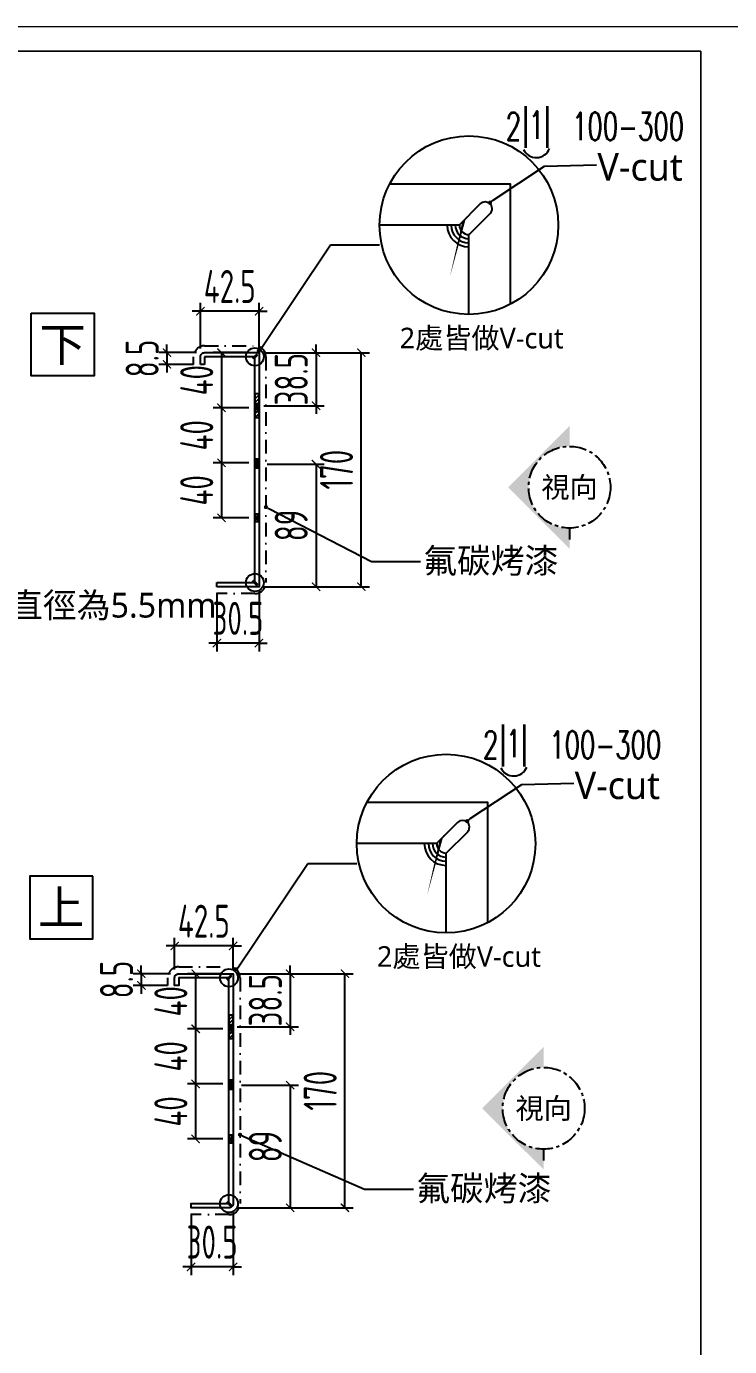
# Model space of a CAD drawing. Extents: x -3378 to 102197, y -3799 to 48702.
# Drawn here: x 13399 to 13910, y 8173 to 9132 of the extents above; entities that cross this region are included whole.
import ezdxf
from ezdxf import colors
from ezdxf.entities.mleader import LeaderData, LeaderLine
from ezdxf.enums import TextEntityAlignment as Align
from ezdxf.math import Vec2, Vec3

# ---------------------------------------------------------------- set-up
doc = ezdxf.new("R2010")
doc.units = 0
doc.set_wipeout_variables(frame=1)
doc.linetypes.add('CENTER', pattern=[2, 1.25, -0.25, 0.25, -0.25])
doc.linetypes.add('DASHDOT', pattern=[1, 0.5, -0.25, 0, -0.25])
for name, color, linetype in [('DIM', 173, 'Continuous'), ('GM_ANNO_LABL', 4, 'Continuous'), ('GM_ANNO_TEXT', 7, 'Continuous'), ('剖面線 HATCH', 251, 'Continuous'), ('噴塗面', 6, 'DASHDOT'), ('視覺模型鋁擠型暫替', 4, 'Continuous'), ('註解NOTE', 60, 'Continuous'), ('金屬面材 METAL PANEL', 2, 'Continuous'), ('镀锌钢板', 3, 'Continuous')]:
    doc.layers.add(name, color=color, linetype=linetype)
doc.layers.add('GM_CNST', color=171, linetype='Continuous', lineweight=5, plot=False)
doc.styles.add('CHINESE', font='ros1.shx', dxfattribs={"width": 0.75, "bigfont": 'hztxt.shx'})
doc.styles.add('GM', font='')
doc.styles.get("Standard").update_dxf_attribs({"font": 'romans.shx', "bigfont": 'chinese.shx'})
doc.styles.get('GM').set_extended_font_data('Microsoft JhengHei')
doc.dimstyles.new('F-06', dxfattribs={"dimscale": 6, "dimtxt": 4, "dimasz": 1, "dimexe": 1, "dimexo": 1, "dimgap": 1, "dimtad": 1, "dimdec": 1, "dimzin": 12, "dimdsep": 46, "dimtxsty": 'CHINESE', "dimblk": 'ARCHTICK', "dimcen": 0, "dimclrd": 4, "dimclre": 4, "dimclrt": 1, "dimadec": 0, "dimazin": 3, "dimtfac": 1, "dimtdec": 1, "dimtix": 1, "dimtmove": 2, "dimatfit": 3, "dimfxl": 1, "dimtolj": 1, "dimtzin": 0, "dimarcsym": 0})

# ---------------------------------------------------------------- blocks, each defined once
blk = doc.blocks.new('_ArchTick')
at = {"color": 0, "linetype": 'ByBlock', "const_width": 0.15}
blk.add_lwpolyline([(-0.5, -0.5), (0.5, 0.5)], dxfattribs=at)
blk = doc.blocks.new('*D1045')
at = {"layer": 'Defpoints', "color": 0, "ltscale": 10, "transparency": 16777216}
for p in [(13565.26410537285, 8894.706409791628, 2.638170786780451e-05), (13642.12293850465, 8894.706409791628), (13564.86871520174, 8724.732628140195, 2.638170786780451e-05)]:
    blk.add_point(p, dxfattribs=at)
at = {"layer": 'DIM', "color": 4, "lineweight": -2, "ltscale": 10, "transparency": 16777216}
for p, q in [((13571.26410537285, 8894.706409791628), (13648.12293850465, 8894.706409791628)), ((13642.12293850465, 8724.732628140195), (13642.12293850465, 8894.706409791628)), ((13570.86871520174, 8724.732628140195), (13648.12293850465, 8724.732628140195))]:
    blk.add_line(p, q, dxfattribs=at)
at = {"layer": 'DIM', "color": 4, "lineweight": -2, "ltscale": 10, "transparency": 16777216, "xscale": 6, "yscale": 6, "zscale": 6}
for p, rotation in [((13642.12293850465, 8894.706409791628), 90), ((13642.12293850465, 8724.732628140195), 270)]:
    blk.add_blockref('_ArchTick', p, dxfattribs=dict(at, rotation=rotation))
at = {"layer": 'DIM', "color": 1, "ltscale": 10, "transparency": 16777216, "insert": (13624.12293850465, 8809.719518965907), "char_height": 24, "attachment_point": 5, "rotation": 90, "style": 'CHINESE'}
blk.add_mtext('\\A1;170', dxfattribs=at)
blk = doc.blocks.new('*D1046')
at = {"layer": 'Defpoints', "color": 0, "ltscale": 10, "transparency": 16777216}
for p in [(13537.36872258875, 8726.23262651934, 2.638170786780451e-05), (13567.86871520145, 8727.732628140173, 2.638170786780451e-05), (13537.36872258875, 8683.758291747305)]:
    blk.add_point(p, dxfattribs=at)
at = {"layer": 'DIM', "color": 4, "lineweight": -2, "ltscale": 10, "transparency": 16777216}
for p, q in [((13537.36872258875, 8720.23262651934), (13537.36872258875, 8677.758291747305)), ((13567.86871520145, 8721.732628140173), (13567.86871520145, 8677.758291747305)), ((13537.36872258875, 8683.758291747305), (13531.36872258875, 8683.758291747305)), ((13567.86871520145, 8683.758291747305), (13537.36872258875, 8683.758291747305)), ((13567.86871520145, 8683.758291747305), (13573.86871520145, 8683.758291747305))]:
    blk.add_line(p, q, dxfattribs=at)
at = {"layer": 'DIM', "color": 4, "lineweight": -2, "ltscale": 10, "transparency": 16777216, "xscale": 6, "yscale": 6, "zscale": 6}
blk.add_blockref('_ArchTick', (13537.36872258875, 8683.758291747305), dxfattribs=at)
at = {"layer": 'DIM', "color": 4, "lineweight": -2, "ltscale": 10, "transparency": 16777216, "xscale": 6, "yscale": 6, "zscale": 6, "rotation": 180}
blk.add_blockref('_ArchTick', (13567.86871520145, 8683.758291747305), dxfattribs=at)
at = {"layer": 'DIM', "color": 1, "ltscale": 10, "transparency": 16777216, "insert": (13552.6187188951, 8701.758291747305), "char_height": 24, "attachment_point": 5, "style": 'CHINESE'}
blk.add_mtext('\\A1;30.5', dxfattribs=at)
blk = doc.blocks.new('*D1047')
at = {"layer": 'Defpoints', "color": 0, "ltscale": 10, "transparency": 16777216}
for p in [(13525.36871786712, 8924.810935450054), (13525.36871786712, 8891.732628139784, 2.638170786780451e-05), (13567.86834953172, 8891.732635526801, 2.638170786780451e-05)]:
    blk.add_point(p, dxfattribs=at)
at = {"layer": 'DIM', "color": 4, "lineweight": -2, "ltscale": 10, "transparency": 16777216}
for p, q in [((13525.36871786712, 8897.732628139784), (13525.36871786712, 8930.810935450054)), ((13567.86834953172, 8897.732635526801), (13567.86834953172, 8930.810935450054)), ((13525.36871786712, 8924.810935450054), (13519.36871786712, 8924.810935450054)), ((13567.86834953172, 8924.810935450054), (13525.36871786712, 8924.810935450054)), ((13567.86834953172, 8924.810935450054), (13573.86834953172, 8924.810935450054))]:
    blk.add_line(p, q, dxfattribs=at)
at = {"layer": 'DIM', "color": 4, "lineweight": -2, "ltscale": 10, "transparency": 16777216, "xscale": 6, "yscale": 6, "zscale": 6}
blk.add_blockref('_ArchTick', (13525.36871786712, 8924.810935450054), dxfattribs=at)
at = {"layer": 'DIM', "color": 4, "lineweight": -2, "ltscale": 10, "transparency": 16777216, "xscale": 6, "yscale": 6, "zscale": 6, "rotation": 180}
blk.add_blockref('_ArchTick', (13567.86834953172, 8924.810935450054), dxfattribs=at)
at = {"layer": 'DIM', "color": 1, "ltscale": 10, "transparency": 16777216, "insert": (13546.61853369942, 8942.810935450054), "char_height": 24, "attachment_point": 5, "style": 'CHINESE'}
blk.add_mtext('\\A1;42.5', dxfattribs=at)
blk = doc.blocks.new('*D1048')
at = {"layer": 'Defpoints', "color": 0, "ltscale": 10, "transparency": 16777216}
for p in [(13528.36871786712, 8894.732628139787, 2.638170786780451e-05), (13501.02985994721, 8886.232628139554), (13526.22888259176, 8886.232628139554, 2.638170786780451e-05)]:
    blk.add_point(p, dxfattribs=at)
at = {"layer": 'DIM', "color": 4, "lineweight": -2, "ltscale": 10, "transparency": 16777216}
for p, q in [((13501.02985994721, 8894.732628139787), (13501.02985994721, 8900.732628139787)), ((13522.36871786712, 8894.732628139787), (13495.02985994721, 8894.732628139787)), ((13501.02985994721, 8894.732628139787), (13501.02985994721, 8886.232628139554)), ((13520.22888259176, 8886.232628139554), (13495.02985994721, 8886.232628139554)), ((13501.02985994721, 8886.232628139554), (13501.02985994721, 8880.232628139554))]:
    blk.add_line(p, q, dxfattribs=at)
at = {"layer": 'DIM', "color": 4, "lineweight": -2, "ltscale": 10, "transparency": 16777216, "xscale": 6, "yscale": 6, "zscale": 6}
for p, rotation in [((13501.02985994721, 8894.732628139787), 270), ((13501.02985994721, 8886.232628139554), 90)]:
    blk.add_blockref('_ArchTick', p, dxfattribs=dict(at, rotation=rotation))
at = {"layer": 'DIM', "color": 1, "ltscale": 10, "transparency": 16777216, "insert": (13483.02985994721, 8890.482628139665), "char_height": 24, "attachment_point": 5, "rotation": 90, "style": 'CHINESE'}
blk.add_mtext('\\A1;8.5', dxfattribs=at)
blk = doc.blocks.new('*U47')
blk.add_hatch(color=256).paths.add_polyline_path([(-4.455000178247246, 2.970000118836651), (-1.364242052659392e-12, -1.485000059407753), (-1.364242052659392e-12, 1.188033138532774e-07, -1), (-1.364242052659392e-12, 5.940000118868397), (-1.364242052659392e-12, 7.425000297089923)])
at = {"linetype": 'ByBlock', "ltscale": 3}
blk.add_lwpolyline([(0, 0), (-1.363237829287237e-12, -0.8234069894454672)], dxfattribs=at)
at = {"linetype": 'ByBlock'}
blk.add_circle((0, 2.970000000001846), 2.970000000001824, dxfattribs=at)
at = {"layer": 'GM_ANNO_TEXT', "style": 'GM'}
blk.add_attdef('圖號', text='', height=1.5, dxfattribs=at).set_placement((0, 2.970000000001846), align=Align.MIDDLE_CENTER)
blk = doc.blocks.new('*D975')
at = {"layer": 'Defpoints', "color": 0, "ltscale": 10, "transparency": 16777216}
for p in [(13545.88979421789, 8443.626718265863, 5.612557452782028e-07), (13630.27951744234, 8443.626718265863), (13546.07910973294, 8273.626718266732, 2.638170786780451e-05)]:
    blk.add_point(p, dxfattribs=at)
at = {"layer": 'DIM', "color": 4, "lineweight": -2, "ltscale": 10, "transparency": 16777216}
for p, q in [((13551.88979421789, 8443.626718265863), (13636.27951744234, 8443.626718265863)), ((13630.27951744234, 8273.626718266732), (13630.27951744234, 8443.626718265863)), ((13552.07910973294, 8273.626718266732), (13636.27951744234, 8273.626718266732))]:
    blk.add_line(p, q, dxfattribs=at)
at = {"layer": 'DIM', "color": 4, "lineweight": -2, "ltscale": 10, "transparency": 16777216, "xscale": 6, "yscale": 6, "zscale": 6}
for p, rotation in [((13630.27951744234, 8443.626718265863), 90), ((13630.27951744234, 8273.626718266732), 270)]:
    blk.add_blockref('_ArchTick', p, dxfattribs=dict(at, rotation=rotation))
at = {"layer": 'DIM', "color": 1, "ltscale": 10, "transparency": 16777216, "insert": (13612.27951744234, 8358.626718266292), "char_height": 24, "attachment_point": 5, "rotation": 90, "style": 'CHINESE'}
blk.add_mtext('\\A1;170', dxfattribs=at)
blk = doc.blocks.new('*D976')
at = {"layer": 'Defpoints', "color": 0, "ltscale": 10, "transparency": 16777216}
for p in [(13549.07909875118, 8276.086326566096), (13518.57911711995, 8275.126716645878, 2.638170786780451e-05), (13518.57911711995, 8230.682025513823)]:
    blk.add_point(p, dxfattribs=at)
at = {"layer": 'DIM', "color": 4, "lineweight": -2, "ltscale": 10, "transparency": 16777216}
for p, q in [((13518.57911711995, 8269.126716645878), (13518.57911711995, 8224.682025513823)), ((13549.07909875118, 8270.086326566096), (13549.07909875118, 8224.682025513823)), ((13518.57911711995, 8230.682025513823), (13512.57911711995, 8230.682025513823)), ((13549.07909875118, 8230.682025513823), (13518.57911711995, 8230.682025513823)), ((13549.07909875118, 8230.682025513823), (13555.07909875118, 8230.682025513823))]:
    blk.add_line(p, q, dxfattribs=at)
at = {"layer": 'DIM', "color": 4, "lineweight": -2, "ltscale": 10, "transparency": 16777216, "xscale": 6, "yscale": 6, "zscale": 6}
blk.add_blockref('_ArchTick', (13518.57911711995, 8230.682025513823), dxfattribs=at)
at = {"layer": 'DIM', "color": 4, "lineweight": -2, "ltscale": 10, "transparency": 16777216, "xscale": 6, "yscale": 6, "zscale": 6, "rotation": 180}
blk.add_blockref('_ArchTick', (13549.07909875118, 8230.682025513823), dxfattribs=at)
at = {"layer": 'DIM', "color": 1, "ltscale": 10, "transparency": 16777216, "insert": (13533.82910793556, 8248.682025513823), "char_height": 24, "attachment_point": 5, "style": 'CHINESE'}
blk.add_mtext('\\A1;30.5', dxfattribs=at)
blk = doc.blocks.new('*D977')
at = {"layer": 'Defpoints', "color": 0, "ltscale": 10, "transparency": 16777216}
for p in [(13506.57911239831, 8463.770209942759), (13506.57911239831, 8440.62671826603, 2.638170786780451e-05), (13549.07874406291, 8440.626725653048, 2.638170786780451e-05)]:
    blk.add_point(p, dxfattribs=at)
at = {"layer": 'DIM', "color": 4, "lineweight": -2, "ltscale": 10, "transparency": 16777216}
for p, q in [((13506.57911239831, 8446.62671826603), (13506.57911239831, 8469.770209942759)), ((13549.07874406291, 8446.626725653048), (13549.07874406291, 8469.770209942759)), ((13506.57911239831, 8463.770209942759), (13500.57911239831, 8463.770209942759)), ((13549.07874406291, 8463.770209942759), (13506.57911239831, 8463.770209942759)), ((13549.07874406291, 8463.770209942759), (13555.07874406291, 8463.770209942759))]:
    blk.add_line(p, q, dxfattribs=at)
at = {"layer": 'DIM', "color": 4, "lineweight": -2, "ltscale": 10, "transparency": 16777216, "xscale": 6, "yscale": 6, "zscale": 6}
blk.add_blockref('_ArchTick', (13506.57911239831, 8463.770209942759), dxfattribs=at)
at = {"layer": 'DIM', "color": 4, "lineweight": -2, "ltscale": 10, "transparency": 16777216, "xscale": 6, "yscale": 6, "zscale": 6, "rotation": 180}
blk.add_blockref('_ArchTick', (13549.07874406291, 8463.770209942759), dxfattribs=at)
at = {"layer": 'DIM', "color": 1, "ltscale": 10, "transparency": 16777216, "insert": (13527.82892823061, 8481.770209942759), "char_height": 24, "attachment_point": 5, "style": 'CHINESE'}
blk.add_mtext('\\A1;42.5', dxfattribs=at)
blk = doc.blocks.new('*D978')
at = {"layer": 'Defpoints', "color": 0, "ltscale": 10, "transparency": 16777216}
for p in [(13509.57911239832, 8443.626718266034, 2.638170786780451e-05), (13482.41653205979, 8435.126718265801), (13507.43927712296, 8435.126718265801, 2.638170786780451e-05)]:
    blk.add_point(p, dxfattribs=at)
at = {"layer": 'DIM', "color": 4, "lineweight": -2, "ltscale": 10, "transparency": 16777216}
for p, q in [((13482.41653205979, 8443.626718266034), (13482.41653205979, 8449.626718266034)), ((13503.57911239832, 8443.626718266034), (13476.41653205979, 8443.626718266034)), ((13482.41653205979, 8443.626718266034), (13482.41653205979, 8435.126718265801)), ((13501.43927712296, 8435.126718265801), (13476.41653205979, 8435.126718265801)), ((13482.41653205979, 8435.126718265801), (13482.41653205979, 8429.126718265801))]:
    blk.add_line(p, q, dxfattribs=at)
at = {"layer": 'DIM', "color": 4, "lineweight": -2, "ltscale": 10, "transparency": 16777216, "xscale": 6, "yscale": 6, "zscale": 6}
for p, rotation in [((13482.41653205979, 8443.626718266034), 270), ((13482.41653205979, 8435.126718265801), 90)]:
    blk.add_blockref('_ArchTick', p, dxfattribs=dict(at, rotation=rotation))
at = {"layer": 'DIM', "color": 1, "ltscale": 10, "transparency": 16777216, "insert": (13464.41653205979, 8439.376718265912), "char_height": 24, "attachment_point": 5, "rotation": 90, "style": 'CHINESE'}
blk.add_mtext('\\A1;8.5', dxfattribs=at)
blk = doc.blocks.new('grtgr')
for radius in [1.584042603144189, 1.284042603144189, 0.9840426031441893, 0.6840426031441893]:
    blk.add_arc((-2.120944675029023, -2.121322955121286), radius, 180, 270)
at = {"layer": '金屬面材 METAL PANEL'}
blk.add_lwpolyline([(-2.120944675029023, -2.828492796979845), (-0.5512603310635313, -1.2585284927045, 0.9578394994002181), (-1.290812647901475, -0.5838730284012854), (-2.82798841240583, -2.121322955121286)], format="xyb", dxfattribs=at)
blk = doc.blocks.new('_Dot')
at = {"color": 0, "linetype": 'ByBlock', "lineweight": -2}
blk.add_line((-0.5, 0), (-1, 0), dxfattribs=at)
at = {"color": 0, "linetype": 'ByBlock', "const_width": 0.5}
blk.add_lwpolyline([(-0.25, 0, 1), (0.25, 0, 1)], format="xyb", close=True, dxfattribs=at)
blk = doc.blocks.new('v_cut焊接')
at = {"layer": 'GM_ANNO_LABL', "color": 4, "linetype": 'ByBlock', "lineweight": -2}
blk.add_line((53.27862376102166, 78.57941650735211, 2.780114503727098e-06), (88.85489073143435, 78.57941650735211, 2.780114503727098e-06), dxfattribs=at)
at = {"layer": 'GM_ANNO_LABL', "color": 4, "ltscale": 10, "elevation": 2.780114503727098e-06}
blk.add_lwpolyline([(218.4422877395937, 180.2713290707461, 0, 0, 0), (318.8726603651485, 180.2713290707461, 0, 0, 0), (174.0918176661216, 180.2713290707461, 0, 0, 0), (153.7855509408382, 106.0928752786303, 5, 0, 0), (148.822993214344, 95.1453292571232, 0, 0, 0)], format="xyseb", dxfattribs=at)
at = {"layer": 'GM_ANNO_LABL', "linetype": 'ByBlock', "lineweight": -2, "elevation": 2.780114503727098e-06}
blk.add_lwpolyline([(171.2503963265281, 111.2044676241921), (208.5670882002632, 135.8167496220603), (246.4643342555592, 136.8238967579373)], dxfattribs=at)
at = {"layer": 'GM_ANNO_LABL', "color": 4, "linetype": 'ByBlock', "lineweight": -2, "elevation": 2.780114503727098e-06}
blk.add_lwpolyline([(2.371530220965724, 2.589507551959287), (53.27862376102166, 78.57941650735211)], dxfattribs=at)
at = {"layer": 'GM_ANNO_LABL', "color": 4, "ltscale": 5}
blk.add_arc((202.6939891563143, 152.3202513985407, 2.780114503727098e-06), 10.27816833128162, 204.9454560620991, 338.5694837546264, dxfattribs=at)
at = {"layer": '註解NOTE', "color": 4}
blk.add_circle((153.7010863623964, 92.9525940166559, 2.780114503727098e-06), 64.84619563096203, dxfattribs=at)
at = {"layer": '金屬面材 METAL PANEL'}
blk.add_line((146.6306489883373, 92.9525940166559, 2.780114503727098e-06), (88.85489073143435, 92.9525940166559, 2.780114503727098e-06), dxfattribs=at)
at = {"layer": '金屬面材 METAL PANEL', "elevation": 2.780114503727098e-06}
for points in [[(96.21170396942216, 122.9525940146768), (183.6972889043536, 122.9525940141457), (183.6974839830455, 35.46133191890021)], [(153.7010863623964, 28.10639838569386), (153.7010863623964, 85.88089559807031)]]:
    blk.add_lwpolyline(points, dxfattribs=at)
at = {"color": 1, "xscale": 10, "yscale": 10, "zscale": 10}
blk.add_blockref('grtgr', (174.9105331123956, 114.1658235678688, 2.780114503727098e-06), dxfattribs=at)
at = {"layer": 'GM_ANNO_LABL', "lineweight": -2}
for p, xscale, yscale, zscale, rotation in [((168.9794817126112, 109.2441240787148, 2.780114503727098e-06), 2.999999999999996, 2.999999999999996, 2.999999999999996, 220.8020621260712), ((1.201520310152773, 1.657806764734232), 2.999999999999998, 2.999999999999998, 2.999999999999998, 220.8020621260704)]:
    blk.add_blockref('_Dot', p, dxfattribs=dict(at, xscale=xscale, yscale=yscale, zscale=zscale, rotation=rotation))
at = {"layer": 'GM_ANNO_LABL', "color": 4, "ltscale": 5, "width": 0.65}
for s, p in [('2', (186.040050902795, 174.7024469624694, 2.780114503727098e-06)), ('|1|', (202.6502962760824, 175.6654414225586, 2.780114503727098e-06)), ('100-300', (269.2692309893955, 174.7024469624694, 2.780114503727098e-06))]:
    blk.add_text(s, height=20, dxfattribs=at).set_placement(p, align=Align.TOP_CENTER)
at = {"layer": 'GM_ANNO_LABL', "color": 4, "ltscale": 5, "insert": (247.0102641102167, 145.2874351706914, 2.780114503727098e-06), "char_height": 20, "attachment_point": 1}
blk.add_mtext('{\\fMicrosoft JhengHei UI Light|b0|i0|c136|p34;V-cut }', dxfattribs=at)
at = {"layer": 'GM_ANNO_LABL', "insert": (103.4625588430881, 18.44534670961093, 2.780114503727098e-06), "char_height": 15, "attachment_point": 1, "style": 'GM'}
blk.add_mtext('{\\fMicrosoft JhengHei UI Light|b0|i0|c136|p34;2處皆做V-cut}', dxfattribs=at)
blk = doc.blocks.new('*D1075')
at = {"layer": 'Defpoints', "color": 0, "ltscale": 10, "transparency": 16777216}
for p in [(13565.26410574319, 8894.706411721096, 2.638170786780451e-05), (13565.26410537285, 8856.206409791628, 4.525913772926736e-05), (13609.28351386951, 8856.206409791628)]:
    blk.add_point(p, dxfattribs=at)
at = {"layer": 'DIM', "color": 4, "lineweight": -2, "ltscale": 10, "transparency": 16777216}
for p, q in [((13609.28351386951, 8894.706411721096), (13609.28351386951, 8900.706411721096)), ((13571.26410574319, 8894.706411721096), (13615.28351386951, 8894.706411721096)), ((13609.28351386951, 8894.706411721096), (13609.28351386951, 8856.206409791628)), ((13571.26410537285, 8856.206409791628), (13615.28351386951, 8856.206409791628)), ((13609.28351386951, 8856.206409791628), (13609.28351386951, 8850.206409791628))]:
    blk.add_line(p, q, dxfattribs=at)
at = {"layer": 'DIM', "color": 4, "lineweight": -2, "ltscale": 10, "transparency": 16777216, "xscale": 6, "yscale": 6, "zscale": 6}
for p, rotation in [((13609.28351386951, 8894.706411721096), 270), ((13609.28351386951, 8856.206409791628), 90)]:
    blk.add_blockref('_ArchTick', p, dxfattribs=dict(at, rotation=rotation))
at = {"layer": 'DIM', "color": 1, "ltscale": 10, "transparency": 16777216, "insert": (13591.28351386951, 8875.456410756356), "char_height": 24, "attachment_point": 5, "rotation": 90, "style": 'CHINESE'}
blk.add_mtext('\\A1;38.5', dxfattribs=at)
blk = doc.blocks.new('*D1076')
at = {"layer": 'Defpoints', "color": 0, "ltscale": 10, "transparency": 16777216}
for p in [(13546.07874406291, 8443.626718265801, 2.638170786780451e-05), (13546.07874369256, 8405.126716336334, 4.525913772926736e-05), (13590.49390840072, 8405.126716336334)]:
    blk.add_point(p, dxfattribs=at)
at = {"layer": 'DIM', "color": 4, "lineweight": -2, "ltscale": 10, "transparency": 16777216}
for p, q in [((13590.49390840072, 8443.626718265801), (13590.49390840072, 8449.626718265801)), ((13552.07874406291, 8443.626718265801), (13596.49390840072, 8443.626718265801)), ((13590.49390840072, 8443.626718265801), (13590.49390840072, 8405.126716336334)), ((13552.07874369256, 8405.126716336334), (13596.49390840072, 8405.126716336334)), ((13590.49390840072, 8405.126716336334), (13590.49390840072, 8399.126716336334))]:
    blk.add_line(p, q, dxfattribs=at)
at = {"layer": 'DIM', "color": 4, "lineweight": -2, "ltscale": 10, "transparency": 16777216, "xscale": 6, "yscale": 6, "zscale": 6}
for p, rotation in [((13590.49390840072, 8443.626718265801), 270), ((13590.49390840072, 8405.126716336334), 90)]:
    blk.add_blockref('_ArchTick', p, dxfattribs=dict(at, rotation=rotation))
at = {"layer": 'DIM', "color": 1, "ltscale": 10, "transparency": 16777216, "insert": (13572.49390840072, 8424.376717301062), "char_height": 24, "attachment_point": 5, "rotation": 90, "style": 'CHINESE'}
blk.add_mtext('\\A1;38.5', dxfattribs=at)
blk = doc.blocks.new('*D1022')
at = {"layer": 'Defpoints', "color": 0, "ltscale": 10, "transparency": 16777216}
for p in [(13566.36857730943, 8854.732628139613, 2.283064119004105e-05), (13540.64840554243, 8814.732982871037), (13566.3686219029, 8814.732982871037, 2.274558708921418e-05)]:
    blk.add_point(p, dxfattribs=at)
at = {"layer": 'DIM', "color": 4, "lineweight": -2, "ltscale": 10, "transparency": 16777216}
for p, q in [((13560.36857730943, 8854.732628139613), (13534.64840554243, 8854.732628139613)), ((13540.64840554243, 8854.732628139613), (13540.64840554243, 8814.732982871037)), ((13560.3686219029, 8814.732982871037), (13534.64840554243, 8814.732982871037))]:
    blk.add_line(p, q, dxfattribs=at)
at = {"layer": 'DIM', "color": 4, "lineweight": -2, "ltscale": 10, "transparency": 16777216, "xscale": 6, "yscale": 6, "zscale": 6}
for p, rotation in [((13540.64840554243, 8854.732628139613), 90), ((13540.64840554243, 8814.732982871037), 270)]:
    blk.add_blockref('_ArchTick', p, dxfattribs=dict(at, rotation=rotation))
at = {"layer": 'DIM', "color": 1, "ltscale": 10, "transparency": 16777216, "insert": (13522.64840554243, 8834.732805505319), "char_height": 24, "attachment_point": 5, "rotation": 90, "style": 'CHINESE'}
blk.add_mtext('\\A1;40', dxfattribs=at)
blk = doc.blocks.new('*D1023')
at = {"layer": 'Defpoints', "color": 0, "ltscale": 10, "transparency": 16777216}
for p in [(13566.3686219029, 8814.732982871037, 2.274558708921418e-05), (13540.64840554243, 8774.740967429425), (13566.3686219029, 8774.740967429425, 2.274558708921418e-05)]:
    blk.add_point(p, dxfattribs=at)
at = {"layer": 'DIM', "color": 4, "lineweight": -2, "ltscale": 10, "transparency": 16777216}
for p, q in [((13560.3686219029, 8814.732982871037), (13534.64840554243, 8814.732982871037)), ((13540.64840554243, 8814.732982871037), (13540.64840554243, 8774.740967429425)), ((13560.3686219029, 8774.740967429425), (13534.64840554243, 8774.740967429425))]:
    blk.add_line(p, q, dxfattribs=at)
at = {"layer": 'DIM', "color": 4, "lineweight": -2, "ltscale": 10, "transparency": 16777216, "xscale": 6, "yscale": 6, "zscale": 6}
for p, rotation in [((13540.64840554243, 8814.732982871037), 90), ((13540.64840554243, 8774.740967429425), 270)]:
    blk.add_blockref('_ArchTick', p, dxfattribs=dict(at, rotation=rotation))
at = {"layer": 'DIM', "color": 1, "ltscale": 10, "transparency": 16777216, "insert": (13522.64840554243, 8794.736975150226), "char_height": 24, "attachment_point": 5, "rotation": 90, "style": 'CHINESE'}
blk.add_mtext('\\A1;40', dxfattribs=at)
blk = doc.blocks.new('*D1025')
at = {"layer": 'Defpoints', "color": 0, "ltscale": 10, "transparency": 16777216}
for p in [(13567.86852344871, 8813.732233458111, 2.436628872004863e-05), (13564.86871520148, 8724.732628140195, 2.638170786780451e-05), (13609.2835138695, 8724.732628140195)]:
    blk.add_point(p, dxfattribs=at)
at = {"layer": 'DIM', "color": 4, "lineweight": -2, "ltscale": 10, "transparency": 16777216}
for p, q in [((13573.86852344871, 8813.732233458111), (13615.2835138695, 8813.732233458111)), ((13609.2835138695, 8813.732233458111), (13609.2835138695, 8724.732628140195)), ((13570.86871520148, 8724.732628140195), (13615.2835138695, 8724.732628140195))]:
    blk.add_line(p, q, dxfattribs=at)
at = {"layer": 'DIM', "color": 4, "lineweight": -2, "ltscale": 10, "transparency": 16777216, "xscale": 6, "yscale": 6, "zscale": 6}
for p, rotation in [((13609.2835138695, 8813.732233458111), 90), ((13609.2835138695, 8724.732628140195), 270)]:
    blk.add_blockref('_ArchTick', p, dxfattribs=dict(at, rotation=rotation))
at = {"layer": 'DIM', "color": 1, "ltscale": 10, "transparency": 16777216, "insert": (13591.2835138695, 8769.232430799148), "char_height": 24, "attachment_point": 5, "rotation": 90, "style": 'CHINESE'}
blk.add_mtext('\\A1;89', dxfattribs=at)
blk = doc.blocks.new('*D1026')
at = {"layer": 'Defpoints', "color": 0, "ltscale": 10, "transparency": 16777216}
for p in [(13547.57897184063, 8403.62671826586, 2.283064119004105e-05), (13521.85880007364, 8363.627072997284), (13547.5790164341, 8363.627072997284, 2.274558708921418e-05)]:
    blk.add_point(p, dxfattribs=at)
at = {"layer": 'DIM', "color": 4, "lineweight": -2, "ltscale": 10, "transparency": 16777216}
for p, q in [((13541.57897184063, 8403.62671826586), (13515.85880007364, 8403.62671826586)), ((13521.85880007364, 8403.62671826586), (13521.85880007364, 8363.627072997284)), ((13541.5790164341, 8363.627072997284), (13515.85880007364, 8363.627072997284))]:
    blk.add_line(p, q, dxfattribs=at)
at = {"layer": 'DIM', "color": 4, "lineweight": -2, "ltscale": 10, "transparency": 16777216, "xscale": 6, "yscale": 6, "zscale": 6}
for p, rotation in [((13521.85880007364, 8403.62671826586), 90), ((13521.85880007364, 8363.627072997284), 270)]:
    blk.add_blockref('_ArchTick', p, dxfattribs=dict(at, rotation=rotation))
at = {"layer": 'DIM', "color": 1, "ltscale": 10, "transparency": 16777216, "insert": (13503.85880007364, 8383.626895631565), "char_height": 24, "attachment_point": 5, "rotation": 90, "style": 'CHINESE'}
blk.add_mtext('\\A1;40', dxfattribs=at)
blk = doc.blocks.new('*D1027')
at = {"layer": 'Defpoints', "color": 0, "ltscale": 10, "transparency": 16777216}
for p in [(13547.5790164341, 8363.627072997284, 2.274558708921418e-05), (13521.85880007364, 8323.635057555672), (13547.5790164341, 8323.635057555672, 2.274558708921418e-05)]:
    blk.add_point(p, dxfattribs=at)
at = {"layer": 'DIM', "color": 4, "lineweight": -2, "ltscale": 10, "transparency": 16777216}
for p, q in [((13541.5790164341, 8363.627072997284), (13515.85880007364, 8363.627072997284)), ((13521.85880007364, 8363.627072997284), (13521.85880007364, 8323.635057555672)), ((13541.5790164341, 8323.635057555672), (13515.85880007364, 8323.635057555672))]:
    blk.add_line(p, q, dxfattribs=at)
at = {"layer": 'DIM', "color": 4, "lineweight": -2, "ltscale": 10, "transparency": 16777216, "xscale": 6, "yscale": 6, "zscale": 6}
for p, rotation in [((13521.85880007364, 8363.627072997284), 90), ((13521.85880007364, 8323.635057555672), 270)]:
    blk.add_blockref('_ArchTick', p, dxfattribs=dict(at, rotation=rotation))
at = {"layer": 'DIM', "color": 1, "ltscale": 10, "transparency": 16777216, "insert": (13503.85880007364, 8343.631065276473), "char_height": 24, "attachment_point": 5, "rotation": 90, "style": 'CHINESE'}
blk.add_mtext('\\A1;40', dxfattribs=at)
blk = doc.blocks.new('*D1028')
at = {"layer": 'Defpoints', "color": 0, "ltscale": 10, "transparency": 16777216}
for p in [(13549.0789179799, 8362.626323584358, 2.436628872004863e-05), (13546.07910973267, 8273.626718266441, 2.638170786780451e-05), (13590.49390840071, 8273.626718266441)]:
    blk.add_point(p, dxfattribs=at)
at = {"layer": 'DIM', "color": 4, "lineweight": -2, "ltscale": 10, "transparency": 16777216}
for p, q in [((13555.0789179799, 8362.626323584358), (13596.49390840071, 8362.626323584358)), ((13590.49390840071, 8362.626323584358), (13590.49390840071, 8273.626718266441)), ((13552.07910973267, 8273.626718266441), (13596.49390840071, 8273.626718266441))]:
    blk.add_line(p, q, dxfattribs=at)
at = {"layer": 'DIM', "color": 4, "lineweight": -2, "ltscale": 10, "transparency": 16777216, "xscale": 6, "yscale": 6, "zscale": 6}
for p, rotation in [((13590.49390840071, 8362.626323584358), 90), ((13590.49390840071, 8273.626718266441), 270)]:
    blk.add_blockref('_ArchTick', p, dxfattribs=dict(at, rotation=rotation))
at = {"layer": 'DIM', "color": 1, "ltscale": 10, "transparency": 16777216, "insert": (13572.49390840071, 8318.126520925394), "char_height": 24, "attachment_point": 5, "rotation": 90, "style": 'CHINESE'}
blk.add_mtext('\\A1;89', dxfattribs=at)
blk = doc.blocks.new('TK')
at = {"lineweight": 0}
blk.add_3dface([(3.000000000000114, 4.999999999992838), (415, 4.999999999992838), (415, 293.999999999993), (3.000000000000114, 293.999999999993)], dxfattribs=at)
at = {"layer": 'GM_CNST'}
blk.add_lwpolyline([(3.000000000000114, 293.999999999993), (415, 293.999999999993), (415, 30.55267623773409), (3.000000000000114, 30.55267623773409)], close=True, dxfattribs=at)
at = {"layer": 'GM_CNST', "linetype": 'Continuous', "lineweight": 0}
blk.add_3dface([(420, -7.16227077646181e-12), (1.13686837721616e-13, -7.16227077646181e-12), (1.13686837721616e-13, 296.999999999993), (420, 296.999999999993)], dxfattribs=at)
at = {"layer": 'GM_ANNO_TEXT', "style": 'GM'}
for tag, height, p in [('業主', 2.555267623773898, (283.4335366898506, 26.37083240968798)), ('圖名', 2.555267623773897, (283.4757817988666, 9.138447862955331))]:
    blk.add_attdef(tag, text='', height=height, dxfattribs=at).set_placement(p, align=Align.MIDDLE_LEFT)
for tag, height, p in [('繪圖者', 2.555267623773898, (109.2962297695686, 23.04775065600563)), ('比例尺', 2.555267623773897, (166.7122553317968, 23.04320999066124)), ('設計者', 2.555267623773898, (109.2962297695686, 9.56077626247145)), ('單位', 2.555267623773898, (138.4909817655589, 9.623054695839642)), ('日期', 2.555267623773897, (166.6151640072021, 9.446327627047253))]:
    blk.add_attdef(tag, text='', height=height, dxfattribs=at).set_placement(p, align=Align.CENTER)
for p in [(389.4536763459182, 19.368876838853), (389.4536763459182, 13.69050434240501), (359.7766075519248, 12.56057818498823), (389.4536763459182, 8.012131843454085)]:
    blk.add_attdef('加工編號', text='', height=2.555267623773897, dxfattribs=at).set_placement(p, align=Align.MIDDLE)
blk = doc.blocks.new('*D1125')
at = {"layer": 'Defpoints', "color": 0, "ltscale": 10, "transparency": 16777216}
for p in [(13566.36857730943, 8894.732273408188, 2.283064119004105e-05), (13540.64840554244, 8854.732628139613), (13566.3686219029, 8854.732628139613, 2.274558708921418e-05)]:
    blk.add_point(p, dxfattribs=at)
at = {"layer": 'DIM', "color": 4, "lineweight": -2, "ltscale": 10, "transparency": 16777216}
for p, q in [((13560.36857730943, 8894.732273408188), (13534.64840554244, 8894.732273408188)), ((13540.64840554244, 8894.732273408188), (13540.64840554244, 8854.732628139613)), ((13560.3686219029, 8854.732628139613), (13534.64840554244, 8854.732628139613))]:
    blk.add_line(p, q, dxfattribs=at)
at = {"layer": 'DIM', "color": 4, "lineweight": -2, "ltscale": 10, "transparency": 16777216, "xscale": 6, "yscale": 6, "zscale": 6}
for p, rotation in [((13540.64840554244, 8894.732273408188), 90), ((13540.64840554244, 8854.732628139613), 270)]:
    blk.add_blockref('_ArchTick', p, dxfattribs=dict(at, rotation=rotation))
at = {"layer": 'DIM', "color": 1, "ltscale": 10, "transparency": 16777216, "insert": (13522.64840554244, 8874.732450773896), "char_height": 24, "attachment_point": 5, "rotation": 90, "style": 'CHINESE'}
blk.add_mtext('\\A1;40', dxfattribs=at)
blk = doc.blocks.new('*D1126')
at = {"layer": 'Defpoints', "color": 0, "ltscale": 10, "transparency": 16777216}
for p in [(13547.57897184063, 8443.626363534435, 2.283064119004105e-05), (13521.85880007366, 8403.62671826586), (13547.5790164341, 8403.62671826586, 2.274558708921418e-05)]:
    blk.add_point(p, dxfattribs=at)
at = {"layer": 'DIM', "color": 4, "lineweight": -2, "ltscale": 10, "transparency": 16777216}
for p, q in [((13541.57897184063, 8443.626363534435), (13515.85880007366, 8443.626363534435)), ((13521.85880007366, 8443.626363534435), (13521.85880007366, 8403.62671826586)), ((13541.5790164341, 8403.62671826586), (13515.85880007366, 8403.62671826586))]:
    blk.add_line(p, q, dxfattribs=at)
at = {"layer": 'DIM', "color": 4, "lineweight": -2, "ltscale": 10, "transparency": 16777216, "xscale": 6, "yscale": 6, "zscale": 6}
for p, rotation in [((13521.85880007366, 8443.626363534435), 90), ((13521.85880007366, 8403.62671826586), 270)]:
    blk.add_blockref('_ArchTick', p, dxfattribs=dict(at, rotation=rotation))
at = {"layer": 'DIM', "color": 1, "ltscale": 10, "transparency": 16777216, "insert": (13503.85880007365, 8423.626540900143), "char_height": 24, "attachment_point": 5, "rotation": 90, "style": 'CHINESE'}
blk.add_mtext('\\A1;40', dxfattribs=at)
blk = doc.blocks.new('*U1278')
blk.add_wipeout([(-1.599643739945364, 1.5999999999998837), (1.599643739945364, 1.5999999999998837), (1.599643739945364, -1.599999999999913), (-1.599643739945364, -1.599999999999913)])
blk.add_lwpolyline([(-1.599643739945364, 1.599999999999884), (1.599643739945364, 1.599999999999884), (1.599643739945364, -1.599999999999913), (-1.599643739945364, -1.599999999999913)], close=True)
at = {"layer": 'GM_ANNO_TEXT', "ltscale": 0.3, "style": 'GM', "flags": 8}
blk.add_attdef('01', text='', height=1.725, dxfattribs=at).set_placement((2.220446049250313e-16, -2.509104035652854e-14), align=Align.MIDDLE_CENTER)
blk = doc.blocks.new('*U1277')
blk.add_wipeout([(-1.599643739945364, 1.5999999999998837), (1.599643739945364, 1.5999999999998837), (1.599643739945364, -1.599999999999913), (-1.599643739945364, -1.599999999999913)])
blk.add_lwpolyline([(-1.599643739945364, 1.599999999999884), (1.599643739945364, 1.599999999999884), (1.599643739945364, -1.599999999999913), (-1.599643739945364, -1.599999999999913)], close=True)
at = {"layer": 'GM_ANNO_TEXT', "ltscale": 0.3, "style": 'GM', "flags": 8}
blk.add_attdef('01', text='', height=1.725, dxfattribs=at).set_placement((2.220446049250313e-16, -2.509104035652854e-14), align=Align.MIDDLE_CENTER)

msp = doc.modelspace()

# ---------------------------------------------------------------- hatches: boundary and pattern name
at = {"layer": '剖面線 HATCH'}
h = msp.add_hatch(dxfattribs=at)
h.set_pattern_fill('ANSI31', color=256, scale=0.6, angle=0.4)
h.set_pattern_definition([(45.40000000000001, (189890.5633881127, -285549.8704168939), (-1.356409617612848, 1.337601565955784), [])])
h.paths.add_polyline_path([(13567.87334444693, 8864.705757131595), (13564.87327108595, 8864.705757131595), (13564.87327108595, 8847.70706245172), (13567.87334444687, 8847.707062451662)])
h = msp.add_hatch(dxfattribs=at)
h.set_pattern_fill('ANSI31', color=256, scale=0.6, angle=0.4)
h.set_pattern_definition([(45.40000000000001, (189871.7737826439, -286001.0031108861), (-1.356409617612848, 1.337601565955784), [])])
h.paths.add_polyline_path([(13549.08373897813, 8413.573063139453), (13546.08366561715, 8413.573063139453), (13546.08366561715, 8396.574368459578), (13549.08373897807, 8396.57436845952)])

# ---------------------------------------------------------------- linework, layer by layer
at = {"color": 1}
for points, elevation in [([(13567.87334444687, 8864.705757131536), (13564.87327108595, 8864.705757131536), (13564.87327108595, 8847.70706245172), (13567.87334444687, 8847.70706245172)], -4.637827411482059e-05), ([(13549.08373897807, 8413.573063139394), (13546.08366561715, 8413.573063139394), (13546.08366561715, 8396.574368459578), (13549.08373897807, 8396.574368459578)], 2.502884226341649e-05)]:
    msp.add_lwpolyline(points, close=True, dxfattribs=dict(at, elevation=elevation))
at = {"layer": '噴塗面', "color": 6, "ltscale": 20}
for points, elevation in [([(13520.36771686613, 8886.233538215733), (13520.36871794994, 8891.733538215965, -0.4142135623746934), (13528.36871786713, 8899.732628139784), (13564.86834953175, 8899.73262813955, -0.4142128411444969), (13572.8683495317, 8891.732647838924), (13572.86871520143, 8727.732646675908, -0.4142142835746679), (13564.86871520217, 8719.732628140191), (13537.36872258919, 8719.732628137746)], -1.089208736331879e-06), ([(13501.57811139732, 8435.12762834198), (13501.57911248114, 8440.627628342212, -0.4142135623746934), (13509.57911239833, 8448.62671826603), (13546.07874406295, 8448.626718265798, -0.4142128411444969), (13554.0787440629, 8440.62673796517), (13554.07910973262, 8276.626736802154, -0.4142142835746679), (13546.07910973336, 8268.626718266438), (13518.57911712039, 8268.626718263993)], 2.502884226341649e-05)]:
    msp.add_lwpolyline(points, format="xyb", dxfattribs=dict(at, elevation=elevation))
at = {"layer": '視覺模型鋁擠型暫替', "color": 1, "linetype": 'Continuous'}
for centre, start in [((13569.25601370791, 8854.740472947693, -4.640275414095338e-06), 117.1012727137681), ((13569.27164211145, 8814.740827696442, -4.725329514922211e-06), 117.1012727137681), ((13569.27164211145, 8813.740472982336, -3.10462788408776e-06), 117.1012727137681), ((13569.27164211145, 8774.748812254827, -4.725329514922211e-06), 117.1012727137681), ((13550.46640823911, 8403.63456307394, 2.147777558565303e-05), 117.101272713768), ((13550.48203664264, 8363.634917822688, 2.139272148482616e-05), 117.101272713768), ((13550.48203664264, 8362.634563108582, 2.301342311566061e-05), 117.101272713768), ((13550.48203664264, 8323.642902381074, 2.139272148482616e-05), 117.101272713768)]:
    msp.add_arc(centre, 3.07997323338352, start, 243.5465732657663, dxfattribs=at)
at = {"layer": '註解NOTE'}
for centre in [(13564.86872258846, 8891.732628139784, -1.089208736331879e-06), (13564.86871520144, 8727.732628140191, -1.089208736331879e-06), (13546.07911711965, 8440.62671826603, 2.502884226341649e-05), (13546.07948801308, 8276.626723490168, 2.502884226341649e-05)]:
    msp.add_circle(centre, 6.484619563096203, dxfattribs=at)
at = {"layer": '金屬面材 METAL PANEL'}
for p, q in [((13528.36872258852, 8891.732628139784, -1.089208736331879e-06), (13528.36772150464, 8886.23262813955, -1.089208736331879e-06)), ((13564.16167885105, 8891.732628139784, -1.089208736331879e-06), (13528.36872258852, 8891.732628139784, -1.089208736331879e-06)), ((13528.36772150464, 8886.23262813955, -1.089208736331879e-06), (13525.3677167833, 8886.23262813955, -1.089208736331879e-06)), ((13537.36872258875, 8727.732624900877, -1.089208736331879e-06), (13564.16205536038, 8727.732627746707, -1.089208736331879e-06)), ((13537.36872258875, 8724.732628137746, -1.089208736331879e-06), (13537.36872258875, 8727.732624900877, -1.089208736331879e-06))]:
    msp.add_line(p, q, dxfattribs=at)
for points, elevation in [([(13525.3677167833, 8886.23262813955), (13525.36871786712, 8891.732628139784, -0.4142135623746932), (13528.36871786712, 8894.732628139784), (13567.86834284265, 8894.73262813953), (13567.86872189054, 8724.732628140458), (13537.36872258875, 8724.732628137746)], -1.089208736331879e-06), ([(13545.37207338225, 8440.62671826603), (13509.57911711971, 8440.62671826603), (13509.57811603584, 8435.126718265798), (13506.5781113145, 8435.126718265798), (13506.57911239831, 8440.62671826603, -0.414213562374731), (13509.57911239831, 8443.62671826603), (13549.07873737385, 8443.62671826578), (13549.07910973264, 8276.62672565398, -0.4142142835747026), (13546.07910973293, 8273.626718266729), (13518.57911711995, 8273.626718264284), (13518.57911711995, 8276.626715027414), (13545.37244989158, 8276.626717873245)], 2.502884226341649e-05)]:
    msp.add_lwpolyline(points, format="xyb", dxfattribs=dict(at, elevation=elevation))
for points, elevation in [([(13564.86872258846, 8728.440174165065), (13564.86872258846, 8891.025458297925)], -1.089208736331879e-06), ([(13546.07911711965, 8277.334264291603), (13546.07911711965, 8439.919548424172)], 2.502884226341649e-05)]:
    msp.add_lwpolyline(points, dxfattribs=dict(at, elevation=elevation))
for points, elevation in [([(13567.85288668294, 8857.482273390859), (13564.85317724101, 8857.482273390859), (13564.88426793591, 8851.98298288836), (13567.88397737785, 8851.98298288836)], -4.640275414095338e-06), ([(13567.85297586989, 8817.48262810496), (13564.85317724101, 8817.482628139609), (13564.88426793591, 8811.983337637108), (13567.88406656479, 8811.98333760246)], -4.725329514922211e-06), ([(13567.85297586989, 8816.482273390855), (13564.85317724101, 8816.482273425503), (13564.88426793591, 8810.982982923002), (13567.88406656479, 8810.982982888354)], -3.10462788408776e-06), ([(13567.85297586989, 8777.490612663347), (13564.85317724101, 8777.490612697995), (13564.88426793591, 8771.991322195492), (13567.88406656479, 8771.991322160844)], -4.725329514922211e-06), ([(13549.06328121414, 8406.376363517105), (13546.0635717722, 8406.376363517105), (13546.09466246711, 8400.877073014606), (13549.09437190904, 8400.877073014606)], 2.147777558565303e-05), ([(13549.06337040108, 8366.376718231208), (13546.0635717722, 8366.376718265856), (13546.09466246711, 8360.877427763355), (13549.09446109599, 8360.877427728707)], 2.139272148482616e-05), ([(13549.06337040108, 8365.376363517102), (13546.0635717722, 8365.37636355175), (13546.09466246711, 8359.877073049249), (13549.09446109599, 8359.8770730146)], 2.301342311566061e-05), ([(13549.06337040108, 8326.384702789594), (13546.0635717722, 8326.384702824242), (13546.09466246711, 8320.885412321739), (13549.09446109599, 8320.88541228709)], 2.139272148482616e-05)]:
    msp.add_lwpolyline(points, close=True, dxfattribs=dict(at, elevation=elevation))

# ---------------------------------------------------------------- block references
at = {"xscale": 6, "yscale": 6, "zscale": 6}
msp.add_blockref('TK', (11398.79292812373, 7349.705415159356), dxfattribs=at)
at = {"color": 1}
for p in [(13566.98966726346, 8893.853951094905, -1.089208736331879e-06), (13548.20006179465, 8442.748041221152, 2.502884226341649e-05)]:
    msp.add_blockref('grtgr', p, dxfattribs=at)
at = {"color": 1, "xscale": -1, "rotation": 180}
for p in [(13566.99003815691, 8725.611310408509, -1.089208736331879e-06), (13548.20043268811, 8274.505400535047, 2.502884226341649e-05)]:
    msp.add_blockref('grtgr', p, dxfattribs=at)
at = {"layer": 'GM_ANNO_LABL', "linetype": 'CENTER', "xscale": 10, "yscale": 10, "zscale": 10}
for p in [(13793.33855875464, 8767.276392119646, -2.747091660746706e-05), (13774.54895328584, 8316.170482246183, -1.352865607718692e-06)]:
    msp.add_blockref('*U47', p, dxfattribs=at).add_auto_attribs({'圖號': '視向'})
at = {"layer": '镀锌钢板'}
for p in [(13566.56013617074, 8894.388879960154, -2.733876854263752e-05), (13550.04398515111, 8445.193501368796, 2.502884226341649e-05)]:
    msp.add_blockref('v_cut焊接', p, dxfattribs=at)

# ---------------------------------------------------------------- dimensions: what is measured, and where the dimension line sits
at = {"layer": 'DIM', "ltscale": 10}
for base, p1, p2, picture, middle in [((13525.36871786712, 8924.810935450054, -2.733876854263752e-05), (13567.86834953172, 8891.732635526801, -9.570606748330111e-07), (13525.36871786712, 8891.732628139784, -9.570606748330111e-07), '*D1047', (13546.61853369942, 8942.810935450054, -2.733876854263752e-05)), ((13537.36872258875, 8683.758291747305, -2.747091660413639e-05), (13567.86871520145, 8727.732628140173, -1.089208736331879e-06), (13537.36872258875, 8726.23262651934, -1.089208736331879e-06), '*D1046', (13552.6187188951, 8701.758291747305, -2.747091660413639e-05)), ((13506.57911239831, 8463.770209942759, -7.9160985910982e-07), (13549.07874406291, 8440.626725653048, 2.559009800869469e-05), (13506.57911239831, 8440.62671826603, 2.559009800869469e-05), '*D977', (13527.82892823061, 8481.770209942759, -7.9160985910982e-07)), ((13518.57911711995, 8230.682025513823, -1.352865604388023e-06), (13549.07909875118, 8276.086326566096, -1.352865604388023e-06), (13518.57911711995, 8275.126716645878, 2.502884226341649e-05), '*D976', (13533.82910793556, 8248.682025513823, -1.352865604388023e-06))]:
    dim = msp.add_linear_dim(base=base, p1=p1, p2=p2, dimstyle='F-06', dxfattribs=at)
    dim.commit()
    dim.dimension.update_dxf_attribs({"geometry": picture, "text_midpoint": middle})
for base, p1, p2, picture, middle in [((13501.02985994721, 8886.232628139554, -2.733876854263752e-05), (13528.36871786712, 8894.732628139784, -9.570606748330111e-07), (13526.22888259176, 8886.23262813955, -9.570606748330111e-07), '*D1048', (13483.02985994721, 8890.482628139665, -2.733876854263752e-05)), ((13609.28351386951, 8856.206409791628, -4.637827411482059e-05), (13565.26410574319, 8894.706411721092, -1.999656624701607e-05), (13565.26410537284, 8856.206409791625, -1.119136385553222e-06), '*D1075', (13591.28351386951, 8875.456410756356, -4.637827411482059e-05)), ((13540.64840554244, 8854.732628139613, -2.747091660413639e-05), (13566.36857730943, 8894.732273408184, -4.640275414095338e-06), (13566.3686219029, 8854.732628139609, -4.725329514922211e-06), '*D1125', (13522.64840554244, 8874.732450773896, -2.747091660413639e-05)), ((13642.12293850465, 8894.706409791628, -2.747091660413639e-05), (13564.86871520174, 8724.732628140191, -1.089208736331879e-06), (13565.26410537284, 8894.706409791625, -1.089208736331879e-06), '*D1045', (13624.12293850465, 8809.719518965907, -2.747091660413639e-05)), ((13540.64840554243, 8814.732982871037, -2.747091660413639e-05), (13566.36857730943, 8854.732628139609, -4.640275414095338e-06), (13566.3686219029, 8814.732982871034, -4.725329514922211e-06), '*D1022', (13522.64840554243, 8834.732805505319, -2.747091660413639e-05)), ((13540.64840554243, 8774.740967429425, -2.747091660413639e-05), (13566.3686219029, 8814.732982871034, -4.725329514922211e-06), (13566.3686219029, 8774.740967429421, -4.725329514922211e-06), '*D1023', (13522.64840554243, 8794.736975150226, -2.747091660413639e-05)), ((13609.2835138695, 8724.732628140195, -2.747091660413639e-05), (13567.8685234487, 8813.732233458108, -3.10462788408776e-06), (13564.86871520147, 8724.732628140191, -1.089208736331879e-06), '*D1025', (13591.2835138695, 8769.232430799148, -2.747091660413639e-05)), ((13482.41653205979, 8435.126718265801, -7.9160985910982e-07), (13509.57911239831, 8443.62671826603, 2.559009800869469e-05), (13507.43927712295, 8435.126718265798, 2.559009800869469e-05), '*D978', (13464.41653205979, 8439.376718265912, -7.9160985910982e-07)), ((13590.49390840072, 8405.126716336334, -1.352865604388023e-06), (13546.0787440629, 8443.626718265798, 2.502884226341649e-05), (13546.07874369255, 8405.12671633633, 4.390627212487934e-05), '*D1076', (13572.49390840072, 8424.376717301062, -1.352865604388023e-06)), ((13521.85880007366, 8403.62671826586, -1.352865604388023e-06), (13547.57897184062, 8443.626363534431, 2.147777558565303e-05), (13547.57901643409, 8403.626718265856, 2.139272148482616e-05), '*D1126', (13503.85880007365, 8423.626540900143, -1.352865604388023e-06)), ((13630.27951744234, 8443.626718265863, -1.352865604388023e-06), (13546.07910973293, 8273.626718266729, 2.502884226341649e-05), (13545.88979421788, 8443.62671826586, -7.9160985910982e-07), '*D975', (13612.27951744234, 8358.626718266292, -1.352865604388023e-06)), ((13521.85880007364, 8363.627072997284, -1.352865604388023e-06), (13547.57897184062, 8403.626718265856, 2.147777558565303e-05), (13547.57901643409, 8363.62707299728, 2.139272148482616e-05), '*D1026', (13503.85880007364, 8383.626895631565, -1.352865604388023e-06)), ((13521.85880007364, 8323.635057555672, -1.352865604388023e-06), (13547.57901643409, 8363.62707299728, 2.139272148482616e-05), (13547.57901643409, 8323.635057555668, 2.139272148482616e-05), '*D1027', (13503.85880007364, 8343.631065276473, -1.352865604388023e-06)), ((13590.49390840071, 8273.626718266441, -1.352865604388023e-06), (13549.0789179799, 8362.626323584354, 2.301342311566061e-05), (13546.07910973267, 8273.626718266438, 2.502884226341649e-05), '*D1028', (13572.49390840071, 8318.126520925394, -1.352865604388023e-06))]:
    dim = msp.add_linear_dim(base=base, p1=p1, p2=p2, angle=90, dimstyle='F-06', dxfattribs=at)
    dim.commit()
    dim.dimension.update_dxf_attribs({"geometry": picture, "text_midpoint": middle})

# ---------------------------------------------------------------- leaders
at = {"layer": 'GM_ANNO_LABL'}
ml = msp.add_multileader_mtext('Standard', dxfattribs=at)
ml.set_content('{\\fMicrosoft JhengHei|b0|i0|c136|p34;氟碳烤漆}', color=256, style='GM')
ml.set_leader_properties()
ml.set_arrow_properties(name='DOT')
ml.build(insert=Vec2(0, 0))
ml.multileader.update_dxf_attribs({"arrow_head_size": 3})
ctx = ml.context
ctx.base_point, ctx.char_height, ctx.arrow_head_size, ctx.plane_origin = Vec3(13685.08201972632, 8742.961947138092, -1.089208736331879e-06), 18, 3, Vec3(13644.06665889271, 8549.586088924883, -1.089208736331879e-06)
notes = []
notes.append((ctx, [(0, (1, 1, 0), (13649.50575275591, 8742.961947138092, -1.089208736331879e-06), (1, 0), 35.57626697041223, [(0, [(13572.86859290295, 8782.582554841021, -1.089208736331879e-06)], 0, [])])]))
ctx.mtext.insert, ctx.mtext.flow_direction = Vec3(13687.08201972632, 8752.63012015294, -1.089208736331879e-06), 5
ml = msp.add_multileader_mtext('Standard', dxfattribs=at)
ml.set_content('{\\fMicrosoft JhengHei|b0|i0|c136|p34;孔直徑為}5.5{\\fMicrosoft JhengHei|b0|i0|c136|p34;mm}', color=256, style='GM')
ml.set_leader_properties()
ml.set_arrow_properties(name='DOT')
ml.build(insert=Vec2(0, 0))
ml.multileader.update_dxf_attribs({"arrow_head_size": 3})
ctx = ml.context
ctx.base_point, ctx.char_height, ctx.arrow_head_size, ctx.plane_origin = Vec3(13359.85226575153, 8710.661808317082, -7.709521740363617e-07), 18, 3, Vec3(13355.15568232754, 8705.952208477247, -7.709521740363617e-07)
notes.append((ctx, [(0, (1, 1, 0), (13324.27599878112, 8710.661808317082, -7.709521740363617e-07), (1, 0), 35.57626697041223, [(0, [(13283.95761633778, 8774.732628139784, -7.709521740363617e-07)], 0, [])])]))
ctx.mtext.insert, ctx.mtext.flow_direction = Vec3(13361.85226575153, 8720.318360931671, -7.709521740363617e-07), 5
ml = msp.add_multileader_mtext('Standard', dxfattribs=at)
ml.set_content('{\\fMicrosoft JhengHei|b0|i0|c136|p34;氟碳烤漆}', color=256, style='GM')
ml.set_leader_properties()
ml.set_arrow_properties(name='DOT')
ml.build(insert=Vec2(0, 0))
ml.multileader.update_dxf_attribs({"arrow_head_size": 3})
ctx = ml.context
ctx.base_point, ctx.char_height, ctx.arrow_head_size, ctx.plane_origin = Vec3(13680.00670677693, 8287.053869992085, 2.502884226341649e-05), 18, 3, Vec3(13625.27706413127, 8093.678011778878, 2.502884226341649e-05)
notes.append((ctx, [(0, (1, 1, 0), (13644.43043980651, 8287.053869992085, 2.502884226341649e-05), (1, 0), 35.57626697041223, [(0, [(13554.0789981415, 8326.674477695015, 2.502884226341649e-05)], 0, [])])]))
ctx.mtext.insert, ctx.mtext.flow_direction = Vec3(13682.00670677693, 8296.722043006934, 2.502884226341649e-05), 5
for ctx, leaders in notes:
    for number, flags, end, landing, length, lines in leaders:
        leader = LeaderData()
        leader.index, (leader.has_last_leader_line, leader.has_dogleg_vector, leader.attachment_direction) = number, flags
        leader.last_leader_point, leader.dogleg_vector, leader.dogleg_length = Vec3(end), Vec3(landing), length
        for number, points, colour, breaks in lines:
            line = LeaderLine()
            line.index, line.vertices, line.color, line.breaks = number, Vec3.list(points), colors.encode_raw_color(colour), breaks
            leader.lines.append(line)
        ctx.leaders.append(leader)

# ---------------------------------------------------------------- next in the draw order: block references
at = {"layer": 'GM_ANNO_LABL', "ltscale": 0.3, "xscale": 14.28571431275816, "yscale": 14.28571431275816, "zscale": 14.28571431275816}
msp.add_blockref('*U1278', (13425.38174084339, 8900.637222183592), dxfattribs=at).add_auto_attribs({'01': '下'})
at = {"layer": 'GM_ANNO_LABL', "ltscale": 0.3}
ref = msp.add_blockref('*U1277', (13424.36666454505, 8491.73270419578), dxfattribs=dict(at, xscale=-14.28571431275816, yscale=14.28571431275816, zscale=14.28571431275816))
ref.add_attrib('01', '上', dxfattribs={"layer": 'GM_ANNO_TEXT', "ltscale": 0.3, "height": 24.64285718950782, "style": 'GM', "flags": 8}).set_placement((13424.11212244368, 8491.73270419578), align=Align.MIDDLE_CENTER)

doc.saveas('drawing.dxf')
